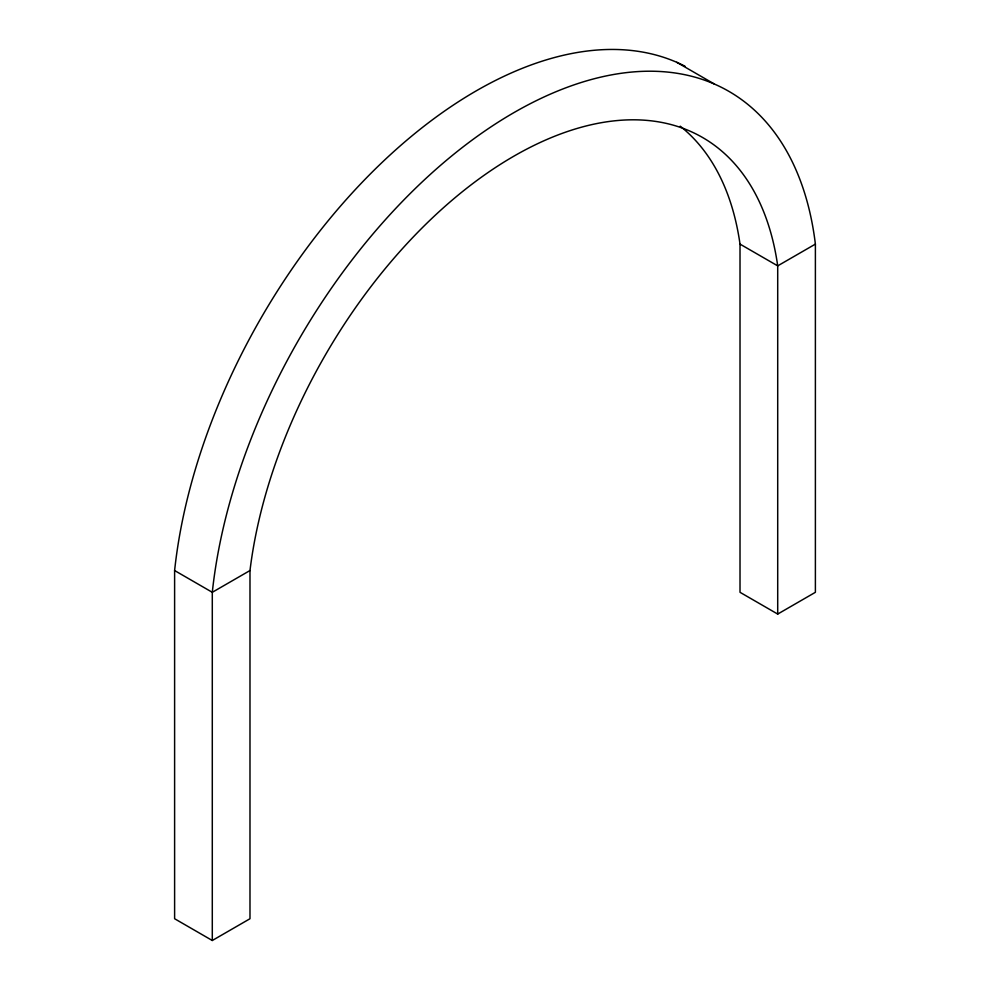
<?xml version="1.0" encoding="UTF-8"?>
<svg xmlns="http://www.w3.org/2000/svg" width="990" height="990" viewBox="0 0 990 990"><rect width="100%" height="100%" fill="white"/><g stroke="black" fill="none" stroke-linecap="round" stroke-linejoin="round"><path stroke-width="1.49" d="M680.229 126.188A377.4 217.887 -60 0 1 740.013 244.109L740.013 592.305L777.707 614.072L815.389 592.305L815.389 244.109L777.707 265.865A377.4 217.887 -60 0 0 513.847 156.185A377.4 217.887 -60 0 0 249.987 570.537L212.293 592.305L174.611 570.537A430.106 248.317 -60 0 1 374.232 170.057A430.106 248.317 -60 0 1 685.006 66.219M174.611 570.537L174.611 918.732L212.293 940.5L249.987 918.732L249.987 570.537M676.752 62.296L714.434 84.063M740.013 244.109L777.707 265.865L777.707 614.072M212.293 940.5L212.293 592.305A430.106 248.317 -60 0 1 513.847 112.662A430.106 248.317 -60 0 1 815.389 244.109"/></g></svg>
